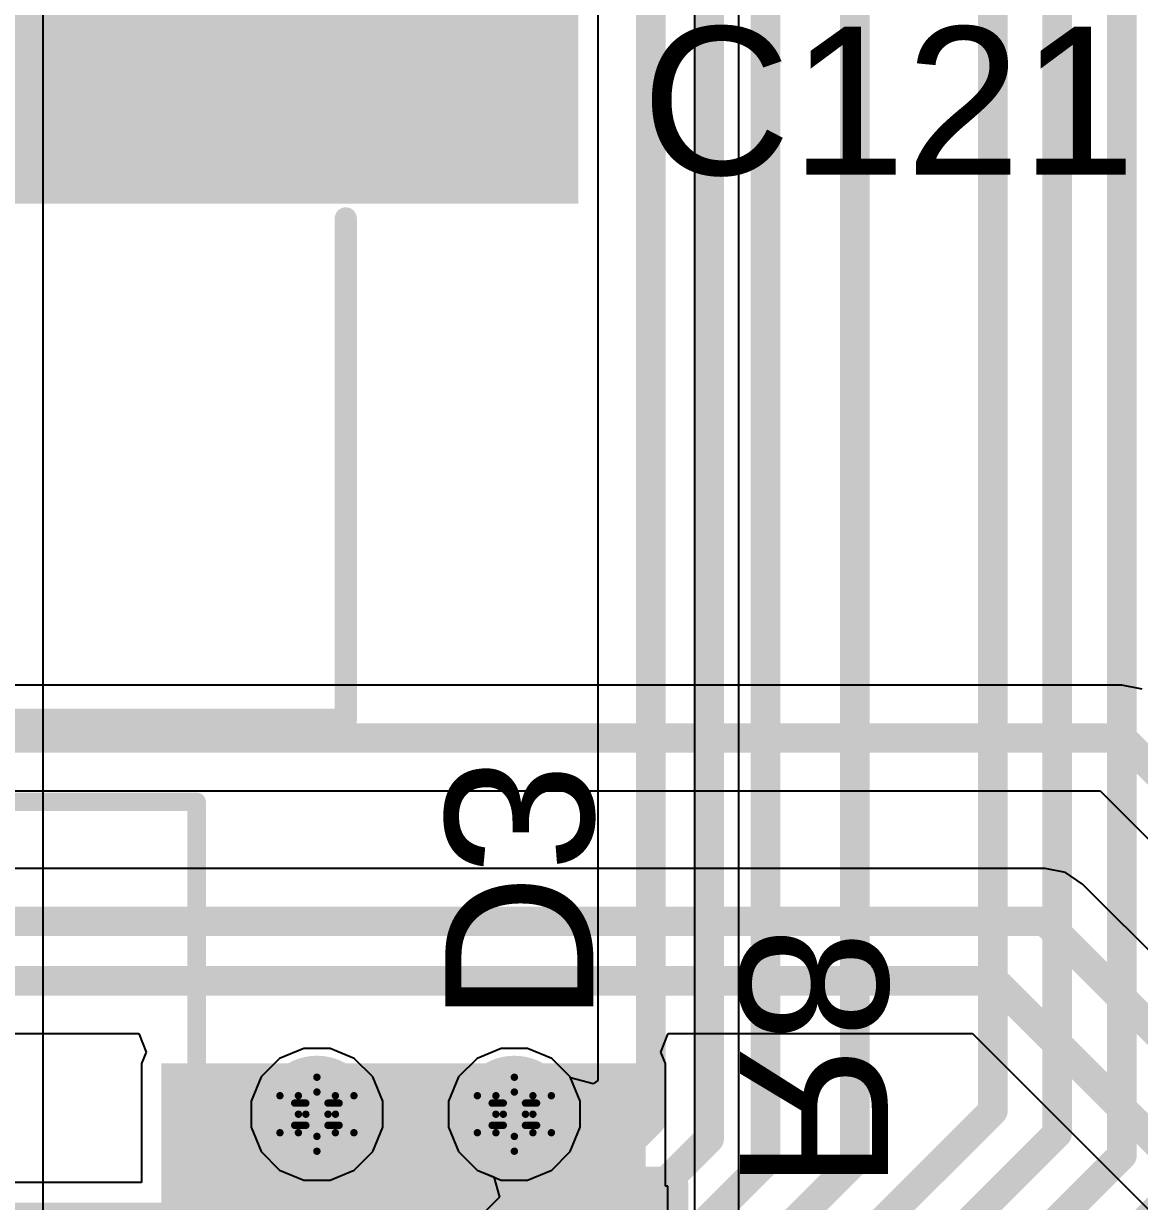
# Model space of a CAD drawing. Header units: inches. Extents: x -2.7 to 10.9, y -2.9 to 7.4.
# Drawn here: x 0.8407 to 1.1423, y -1.4746 to -1.1561 of the extents above; entities that cross this region are included whole.
import ezdxf

# ---------------------------------------------------------------- set-up
doc = ezdxf.new("R2010")
doc.units = ezdxf.units.IN
doc.header["$MEASUREMENT"] = 0
for name, color, linetype in [('Board Outline', 216, 'Continuous'), ('Bottom Layer', 5, 'Continuous'), ('Bottom Overlay', 54, 'Continuous'), ('Bottom Paste', 16, 'Continuous'), ('Bottom Solder', 6, 'Continuous'), ('Drill Drawing', 1, 'Continuous'), ('Layer 2', 16, 'Continuous'), ('Layer 3', 76, 'Continuous'), ('Top Layer', 1, 'Continuous'), ('Top Overlay', 2, 'Continuous'), ('Top Paste', 8, 'Continuous'), ('Top Solder', 216, 'Continuous'), ('Via Holes', 16, 'Continuous')]:
    doc.layers.add(name, color=color, linetype=linetype)
doc.styles.add('Arial', font='', dxfattribs={"height": 0.2})
doc.styles.get('Arial').set_extended_font_data('Arial')

# ---------------------------------------------------------------- blocks, each defined once
blk = doc.blocks.new('VKMD1451K101MV_3')
at = {"layer": 'Top Layer'}
blk.add_hatch(color=1, dxfattribs=at).paths.add_polyline_path([(0.19855, 0.0248), (0.36784, 0.0248), (0.36784, -0.0248), (0.19855, -0.0248)])
at = {"layer": 'Top Paste'}
blk.add_hatch(color=8, dxfattribs=at).paths.add_polyline_path([(0.19855, 0.0248), (0.36784, 0.0248), (0.36784, -0.0248), (0.19855, -0.0248)])
at = {"layer": 'Top Solder'}
blk.add_hatch(color=216, dxfattribs=at).paths.add_polyline_path([(0.19655, 0.0268), (0.36984, 0.0268), (0.36984, -0.0268), (0.19655, -0.0268)])
at = {"layer": 'Top Overlay'}
for points in [[(0.307, -0.16639, 0.006, 0.006, 0), (0.307, -0.0308, 0.006, 0.006, 0)], [(0.04455, -0.16639, 0.006, 0.006, 0), (0.307, -0.16639, 0.006, 0.006, 0)]]:
    blk.add_lwpolyline(points, format="xyseb", dxfattribs=at)
for points in [[(0.3055, -0.0308, 0.003, 0.003, 1), (0.3085, -0.0308, 0.003, 0.003, 1)], [(0.3055, -0.16639, 0.003, 0.003, 1), (0.3085, -0.16639, 0.003, 0.003, 1)], [(0.3055, -0.16639, 0.003, 0.003, 1), (0.3085, -0.16639, 0.003, 0.003, 1)]]:
    blk.add_lwpolyline(points, format="xyseb", close=True, dxfattribs=at)
blk = doc.blocks.new('SOD_123FL_B_267')
at = {"layer": 'Bottom Layer'}
for points in [[(-0.08268, 0.03543), (-0.02992, 0.03543), (-0.02992, -0.03543), (-0.08268, -0.03543)], [(0.02992, 0.03543), (0.08268, 0.03543), (0.08268, -0.03543), (0.02992, -0.03543)]]:
    blk.add_hatch(color=5, dxfattribs=at).paths.add_polyline_path(points)
at = {"layer": 'Bottom Overlay'}
blk.add_hatch(color=54, dxfattribs=at).paths.add_polyline_path([(-0.12791, -0.04594), (-0.08591, -0.04594), (-0.08591, 0.04606), (-0.12791, 0.04606)])
at = {"layer": 'Bottom Paste'}
for points in [[(-0.08268, 0.03543), (-0.02992, 0.03543), (-0.02992, -0.03543), (-0.08268, -0.03543)], [(0.02992, 0.03543), (0.08268, 0.03543), (0.08268, -0.03543), (0.02992, -0.03543)]]:
    blk.add_hatch(color=16, dxfattribs=at).paths.add_polyline_path(points)
at = {"layer": 'Bottom Solder'}
for points in [[(-0.08668, 0.03943), (-0.02592, 0.03943), (-0.02592, -0.03943), (-0.08668, -0.03943)], [(0.02592, 0.03943), (0.08668, 0.03943), (0.08668, -0.03943), (0.02592, -0.03943)]]:
    blk.add_hatch(color=6, dxfattribs=at).paths.add_polyline_path(points)
at = {"layer": 'Bottom Overlay'}
for points in [[(-0.089, 0.042, 0.01, 0.01, 0), (0.089, 0.042, 0.01, 0.01, 0)], [(0.089, 0.042, 0.01, 0.01, 0), (0.089, -0.042, 0.01, 0.01, 0)], [(-0.089, -0.042, 0.01, 0.01, 0), (0.089, -0.042, 0.01, 0.01, 0)]]:
    blk.add_lwpolyline(points, format="xyseb", dxfattribs=at)
for points in [[(-0.0915, 0.042, 0.005, 0.005, 1), (-0.0865, 0.042, 0.005, 0.005, 1)], [(0.0865, 0.042, 0.005, 0.005, 1), (0.0915, 0.042, 0.005, 0.005, 1)], [(0.0865, 0.042, 0.005, 0.005, 1), (0.0915, 0.042, 0.005, 0.005, 1)], [(-0.0915, -0.042, 0.005, 0.005, 1), (-0.0865, -0.042, 0.005, 0.005, 1)], [(0.0865, -0.042, 0.005, 0.005, 1), (0.0915, -0.042, 0.005, 0.005, 1)], [(0.0865, -0.042, 0.005, 0.005, 1), (0.0915, -0.042, 0.005, 0.005, 1)]]:
    blk.add_lwpolyline(points, format="xyseb", close=True, dxfattribs=at)
blk = doc.blocks.new('VMMC0571J150MV_288')
at = {"layer": 'Top Layer'}
for points in [[(-0.15748, -0.01969), (-0.15748, 0.01969), (-0.02756, 0.01969), (-0.02756, -0.01969)], [(0.02756, -0.01969), (0.02756, 0.01969), (0.15748, 0.01969), (0.15748, -0.01969)]]:
    blk.add_hatch(color=1, dxfattribs=at).paths.add_polyline_path(points)
at = {"layer": 'Top Paste'}
for points in [[(-0.15748, -0.01969), (-0.15748, 0.01969), (-0.02756, 0.01969), (-0.02756, -0.01969)], [(0.02756, -0.01969), (0.02756, 0.01969), (0.15748, 0.01969), (0.15748, -0.01969)]]:
    blk.add_hatch(color=8, dxfattribs=at).paths.add_polyline_path(points)
at = {"layer": 'Top Solder'}
for points in [[(-0.16148, -0.02369), (-0.16148, 0.02369), (-0.02356, 0.02369), (-0.02356, -0.02369)], [(0.02356, -0.02369), (0.02356, 0.02369), (0.16148, 0.02369), (0.16148, -0.02369)]]:
    blk.add_hatch(color=216, dxfattribs=at).paths.add_polyline_path(points)
at = {"layer": 'Top Overlay'}
for points in [[(-0.13, 0.097, 0.005, 0.005, 0), (-0.095, 0.132, 0.005, 0.005, 0)], [(-0.095, 0.132, 0.005, 0.005, 0), (0.131, 0.132, 0.005, 0.005, 0)], [(0.131, 0.053, 0.005, 0.005, 0), (0.131, 0.132, 0.005, 0.005, 0)], [(-0.13, 0.064, 0.005, 0.005, 0), (-0.13, 0.097, 0.005, 0.005, 0)], [(-0.14001, 0.04112, 0.005, 0.005, 0), (-0.14001, 0.05293, 0.005, 0.005, 0)], [(-0.14001, 0.02931, 0.005, 0.005, 0), (-0.14001, 0.05293, 0.005, 0.005, 0)], [(-0.15182, 0.04112, 0.005, 0.005, 0), (-0.1282, 0.04112, 0.005, 0.005, 0)], [(0.131, -0.132, 0.005, 0.005, 0), (0.131, -0.053, 0.005, 0.005, 0)], [(-0.13, -0.097, 0.005, 0.005, 0), (-0.13, -0.064, 0.005, 0.005, 0)], [(-0.13, -0.097, 0.005, 0.005, 0), (-0.095, -0.132, 0.005, 0.005, 0)], [(-0.095, -0.132, 0.005, 0.005, 0), (0.131, -0.132, 0.005, 0.005, 0)]]:
    blk.add_lwpolyline(points, format="xyseb", dxfattribs=at)
for points in [[(-0.09625, 0.132, 0.0025, 0.0025, 1), (-0.09375, 0.132, 0.0025, 0.0025, 1)], [(-0.09625, 0.132, 0.0025, 0.0025, 1), (-0.09375, 0.132, 0.0025, 0.0025, 1)], [(0.12975, 0.132, 0.0025, 0.0025, 1), (0.13225, 0.132, 0.0025, 0.0025, 1)], [(0.12975, 0.132, 0.0025, 0.0025, 1), (0.13225, 0.132, 0.0025, 0.0025, 1)], [(-0.13125, 0.097, 0.0025, 0.0025, 1), (-0.12875, 0.097, 0.0025, 0.0025, 1)], [(-0.13125, 0.097, 0.0025, 0.0025, 1), (-0.12875, 0.097, 0.0025, 0.0025, 1)], [(-0.13125, 0.064, 0.0025, 0.0025, 1), (-0.12875, 0.064, 0.0025, 0.0025, 1)], [(-0.14126, 0.05293, 0.0025, 0.0025, 1), (-0.13876, 0.05293, 0.0025, 0.0025, 1)], [(-0.14126, 0.05293, 0.0025, 0.0025, 1), (-0.13876, 0.05293, 0.0025, 0.0025, 1)], [(0.12975, 0.053, 0.0025, 0.0025, 1), (0.13225, 0.053, 0.0025, 0.0025, 1)], [(-0.15307, 0.04112, 0.0025, 0.0025, 1), (-0.15057, 0.04112, 0.0025, 0.0025, 1)], [(-0.14126, 0.04112, 0.0025, 0.0025, 1), (-0.13876, 0.04112, 0.0025, 0.0025, 1)], [(-0.12945, 0.04112, 0.0025, 0.0025, 1), (-0.12695, 0.04112, 0.0025, 0.0025, 1)], [(-0.14126, 0.02931, 0.0025, 0.0025, 1), (-0.13876, 0.02931, 0.0025, 0.0025, 1)], [(0.12975, -0.053, 0.0025, 0.0025, 1), (0.13225, -0.053, 0.0025, 0.0025, 1)], [(-0.13125, -0.064, 0.0025, 0.0025, 1), (-0.12875, -0.064, 0.0025, 0.0025, 1)], [(-0.13125, -0.097, 0.0025, 0.0025, 1), (-0.12875, -0.097, 0.0025, 0.0025, 1)], [(-0.13125, -0.097, 0.0025, 0.0025, 1), (-0.12875, -0.097, 0.0025, 0.0025, 1)], [(-0.09625, -0.132, 0.0025, 0.0025, 1), (-0.09375, -0.132, 0.0025, 0.0025, 1)], [(-0.09625, -0.132, 0.0025, 0.0025, 1), (-0.09375, -0.132, 0.0025, 0.0025, 1)], [(0.12975, -0.132, 0.0025, 0.0025, 1), (0.13225, -0.132, 0.0025, 0.0025, 1)], [(0.12975, -0.132, 0.0025, 0.0025, 1), (0.13225, -0.132, 0.0025, 0.0025, 1)]]:
    blk.add_lwpolyline(points, format="xyseb", close=True, dxfattribs=at)

msp = doc.modelspace()

# ---------------------------------------------------------------- hatches: boundary and pattern name
at = {"layer": 'Bottom Layer'}
msp.add_hatch(color=5, dxfattribs=at).paths.add_polyline_path([(0.87799, -1.5379), (1.0088, -1.5379), (1.0088, -1.43725), (0.87799, -1.43725)])
h = msp.add_hatch(color=5, dxfattribs=at)
edge = h.paths.add_edge_path()
edge.add_arc((0.92, -1.451), 0.01181, 0, 360)
h = msp.add_hatch(color=5, dxfattribs=at)
edge = h.paths.add_edge_path()
edge.add_arc((0.97336, -1.451), 0.01181, 0, 360)
at = {"layer": 'Bottom Solder'}
h = msp.add_hatch(color=6, dxfattribs=at)
edge = h.paths.add_edge_path()
edge.add_arc((0.92, -1.451), 0.01581, 0, 360)
h = msp.add_hatch(color=6, dxfattribs=at)
edge = h.paths.add_edge_path()
edge.add_arc((0.97336, -1.451), 0.01581, 0, 360)
at = {"layer": 'Layer 2'}
h = msp.add_hatch(color=16, dxfattribs=at)
edge = h.paths.add_edge_path()
edge.add_arc((0.92, -1.451), 0.01181, 0, 360)
h = msp.add_hatch(color=16, dxfattribs=at)
edge = h.paths.add_edge_path()
edge.add_arc((0.97336, -1.451), 0.01181, 0, 360)
at = {"layer": 'Layer 3'}
h = msp.add_hatch(color=76, dxfattribs=at)
edge = h.paths.add_edge_path()
edge.add_arc((0.92, -1.451), 0.01181, 0, 360)
h = msp.add_hatch(color=76, dxfattribs=at)
edge = h.paths.add_edge_path()
edge.add_arc((0.97336, -1.451), 0.01181, 0, 360)
at = {"layer": 'Top Layer'}
h = msp.add_hatch(color=1, dxfattribs=at)
edge = h.paths.add_edge_path()
edge.add_arc((0.92, -1.451), 0.01181, 0, 360)
h = msp.add_hatch(color=1, dxfattribs=at)
edge = h.paths.add_edge_path()
edge.add_arc((0.97336, -1.451), 0.01181, 0, 360)
at = {"layer": 'Top Solder'}
h = msp.add_hatch(color=216, dxfattribs=at)
edge = h.paths.add_edge_path()
edge.add_arc((0.92, -1.451), 0.01581, 0, 360)
h = msp.add_hatch(color=216, dxfattribs=at)
edge = h.paths.add_edge_path()
edge.add_arc((0.97336, -1.451), 0.01581, 0, 360)
at = {"layer": 'Via Holes'}
h = msp.add_hatch(color=7, dxfattribs=at)
edge = h.paths.add_edge_path()
edge.add_arc((0.92, -1.451), 0.00591, 0, 360)
h = msp.add_hatch(color=7, dxfattribs=at)
edge = h.paths.add_edge_path()
edge.add_arc((0.97336, -1.451), 0.00591, 0, 360)

# ---------------------------------------------------------------- linework, layer by layer
at = {"layer": 'Board Outline'}
msp.add_lwpolyline([(2.84412, -0.24125, 0.005, 0.005, -0.741893), (-2.49969, -1.37795, 0.005, 0.005, 0)], format="xyseb", dxfattribs=at)
at = {"layer": 'Bottom Layer'}
for p, q in [((1.13754, -1.33501), (0.74419, -1.33501)), ((1.14301, -1.33609), (1.13754, -1.33501)), ((1.13754, -1.33501), (1.13754, -1.33501)), ((0.68165, -1.36356), (1.13163, -1.36356)), ((1.13163, -1.36356), (1.19951, -1.43144)), ((1.1168, -1.38458), (0.67455, -1.38458)), ((1.12226, -1.38566), (1.1168, -1.38458)), ((1.1168, -1.38458), (1.1168, -1.38458)), ((1.12689, -1.38876), (1.12226, -1.38566)), ((1.17419, -1.43606), (1.12689, -1.38876)), ((0.74482, -1.42918), (0.87188, -1.42918)), ((0.87188, -1.42918), (0.87385, -1.43418)), ((1.01293, -1.43418), (1.01491, -1.42918)), ((1.01491, -1.42918), (1.09714, -1.42918)), ((1.09714, -1.42918), (1.14528, -1.47733)), ((0.87385, -1.43418), (0.87258, -1.43725)), ((1.01421, -1.43725), (1.01293, -1.43418)), ((0.87258, -1.43725), (0.87258, -1.46946)), ((1.01421, -1.47049), (1.01421, -1.43725)), ((0.87258, -1.46946), (0.69824, -1.46946)), ((1.0148, -1.47049), (1.01421, -1.47049)), ((1.0148, -1.48247), (1.0148, -1.47049))]:
    msp.add_line(p, q, dxfattribs=at)
for points in [[(0.67574, -1.34928, 0.008, 0.008, 0), (1.13754, -1.34928, 0.008, 0.008, 0)], [(1.13754, -1.34928, 0.008, 0.008, 0), (1.21619, -1.42793, 0.008, 0.008, 0)], [(0.67455, -1.39885, 0.008, 0.008, 0), (1.1168, -1.39885, 0.008, 0.008, 0)], [(1.1168, -1.39885, 0.008, 0.008, 0), (1.16828, -1.45033, 0.008, 0.008, 0)], [(0.68443, -1.41491, 0.008, 0.008, 0), (1.10305, -1.41491, 0.008, 0.008, 0)], [(1.10305, -1.41491, 0.008, 0.008, 0), (1.15538, -1.46724, 0.008, 0.008, 0)]]:
    msp.add_lwpolyline(points, format="xyseb", dxfattribs=at)
for points in [[(1.13554, -1.34928, 0.004, 0.004, 1), (1.13954, -1.34928, 0.004, 0.004, 1)], [(1.13554, -1.34928, 0.004, 0.004, 1), (1.13954, -1.34928, 0.004, 0.004, 1)], [(1.1148, -1.39885, 0.004, 0.004, 1), (1.1188, -1.39885, 0.004, 0.004, 1)], [(1.1148, -1.39885, 0.004, 0.004, 1), (1.1188, -1.39885, 0.004, 0.004, 1)], [(1.10105, -1.41491, 0.004, 0.004, 1), (1.10505, -1.41491, 0.004, 0.004, 1)], [(1.10105, -1.41491, 0.004, 0.004, 1), (1.10505, -1.41491, 0.004, 0.004, 1)]]:
    msp.add_lwpolyline(points, format="xyseb", close=True, dxfattribs=at)
at = {"layer": 'Drill Drawing'}
for points in [[(0.915, -1.446, 0.002, 0.002, 0), (0.92, -1.441, 0.002, 0.002, 0)], [(0.92, -1.441, 0.002, 0.002, 0), (0.925, -1.446, 0.002, 0.002, 0)], [(0.96836, -1.446, 0.002, 0.002, 0), (0.97336, -1.441, 0.002, 0.002, 0)], [(0.97336, -1.441, 0.002, 0.002, 0), (0.97836, -1.446, 0.002, 0.002, 0)], [(0.91, -1.446, 0.002, 0.002, 0), (0.915, -1.451, 0.002, 0.002, 0)], [(0.91, -1.446, 0.002, 0.002, 0), (0.915, -1.446, 0.002, 0.002, 0)], [(0.917, -1.448, 0.002, 0.002, 0), (0.92, -1.445, 0.002, 0.002, 0)], [(0.92, -1.445, 0.002, 0.002, 0), (0.923, -1.448, 0.002, 0.002, 0)], [(0.925, -1.446, 0.002, 0.002, 0), (0.93, -1.446, 0.002, 0.002, 0)], [(0.925, -1.451, 0.002, 0.002, 0), (0.93, -1.446, 0.002, 0.002, 0)], [(0.96336, -1.446, 0.002, 0.002, 0), (0.96836, -1.451, 0.002, 0.002, 0)], [(0.96336, -1.446, 0.002, 0.002, 0), (0.96836, -1.446, 0.002, 0.002, 0)], [(0.97036, -1.448, 0.002, 0.002, 0), (0.97336, -1.445, 0.002, 0.002, 0)], [(0.97336, -1.445, 0.002, 0.002, 0), (0.97636, -1.448, 0.002, 0.002, 0)], [(0.97836, -1.446, 0.002, 0.002, 0), (0.98336, -1.446, 0.002, 0.002, 0)], [(0.97836, -1.451, 0.002, 0.002, 0), (0.98336, -1.446, 0.002, 0.002, 0)], [(0.914, -1.448, 0.002, 0.002, 0), (0.917, -1.451, 0.002, 0.002, 0)], [(0.914, -1.448, 0.002, 0.002, 0), (0.917, -1.448, 0.002, 0.002, 0)], [(0.923, -1.448, 0.002, 0.002, 0), (0.926, -1.448, 0.002, 0.002, 0)], [(0.923, -1.451, 0.002, 0.002, 0), (0.926, -1.448, 0.002, 0.002, 0)], [(0.96736, -1.448, 0.002, 0.002, 0), (0.97036, -1.451, 0.002, 0.002, 0)], [(0.96736, -1.448, 0.002, 0.002, 0), (0.97036, -1.448, 0.002, 0.002, 0)], [(0.97636, -1.448, 0.002, 0.002, 0), (0.97936, -1.448, 0.002, 0.002, 0)], [(0.97636, -1.451, 0.002, 0.002, 0), (0.97936, -1.448, 0.002, 0.002, 0)], [(0.91, -1.456, 0.002, 0.002, 0), (0.915, -1.451, 0.002, 0.002, 0)], [(0.914, -1.454, 0.002, 0.002, 0), (0.917, -1.451, 0.002, 0.002, 0)], [(0.923, -1.451, 0.002, 0.002, 0), (0.926, -1.454, 0.002, 0.002, 0)], [(0.925, -1.451, 0.002, 0.002, 0), (0.93, -1.456, 0.002, 0.002, 0)], [(0.96336, -1.456, 0.002, 0.002, 0), (0.96836, -1.451, 0.002, 0.002, 0)], [(0.96736, -1.454, 0.002, 0.002, 0), (0.97036, -1.451, 0.002, 0.002, 0)], [(0.97636, -1.451, 0.002, 0.002, 0), (0.97936, -1.454, 0.002, 0.002, 0)], [(0.97836, -1.451, 0.002, 0.002, 0), (0.98336, -1.456, 0.002, 0.002, 0)], [(0.91, -1.456, 0.002, 0.002, 0), (0.915, -1.456, 0.002, 0.002, 0)], [(0.914, -1.454, 0.002, 0.002, 0), (0.917, -1.454, 0.002, 0.002, 0)], [(0.915, -1.456, 0.002, 0.002, 0), (0.92, -1.461, 0.002, 0.002, 0)], [(0.917, -1.454, 0.002, 0.002, 0), (0.92, -1.457, 0.002, 0.002, 0)], [(0.92, -1.457, 0.002, 0.002, 0), (0.923, -1.454, 0.002, 0.002, 0)], [(0.92, -1.461, 0.002, 0.002, 0), (0.925, -1.456, 0.002, 0.002, 0)], [(0.923, -1.454, 0.002, 0.002, 0), (0.926, -1.454, 0.002, 0.002, 0)], [(0.925, -1.456, 0.002, 0.002, 0), (0.93, -1.456, 0.002, 0.002, 0)], [(0.96336, -1.456, 0.002, 0.002, 0), (0.96836, -1.456, 0.002, 0.002, 0)], [(0.96736, -1.454, 0.002, 0.002, 0), (0.97036, -1.454, 0.002, 0.002, 0)], [(0.96836, -1.456, 0.002, 0.002, 0), (0.97336, -1.461, 0.002, 0.002, 0)], [(0.97036, -1.454, 0.002, 0.002, 0), (0.97336, -1.457, 0.002, 0.002, 0)], [(0.97336, -1.457, 0.002, 0.002, 0), (0.97636, -1.454, 0.002, 0.002, 0)], [(0.97336, -1.461, 0.002, 0.002, 0), (0.97836, -1.456, 0.002, 0.002, 0)], [(0.97636, -1.454, 0.002, 0.002, 0), (0.97936, -1.454, 0.002, 0.002, 0)], [(0.97836, -1.456, 0.002, 0.002, 0), (0.98336, -1.456, 0.002, 0.002, 0)]]:
    msp.add_lwpolyline(points, format="xyseb", dxfattribs=at)
for points in [[(0.9195, -1.441, 0.001, 0.001, 1), (0.9205, -1.441, 0.001, 0.001, 1)], [(0.9195, -1.441, 0.001, 0.001, 1), (0.9205, -1.441, 0.001, 0.001, 1)], [(0.97286, -1.441, 0.001, 0.001, 1), (0.97386, -1.441, 0.001, 0.001, 1)], [(0.97286, -1.441, 0.001, 0.001, 1), (0.97386, -1.441, 0.001, 0.001, 1)], [(0.9095, -1.446, 0.001, 0.001, 1), (0.9105, -1.446, 0.001, 0.001, 1)], [(0.9095, -1.446, 0.001, 0.001, 1), (0.9105, -1.446, 0.001, 0.001, 1)], [(0.9145, -1.446, 0.001, 0.001, 1), (0.9155, -1.446, 0.001, 0.001, 1)], [(0.9145, -1.446, 0.001, 0.001, 1), (0.9155, -1.446, 0.001, 0.001, 1)], [(0.9195, -1.445, 0.001, 0.001, 1), (0.9205, -1.445, 0.001, 0.001, 1)], [(0.9195, -1.445, 0.001, 0.001, 1), (0.9205, -1.445, 0.001, 0.001, 1)], [(0.9245, -1.446, 0.001, 0.001, 1), (0.9255, -1.446, 0.001, 0.001, 1)], [(0.9245, -1.446, 0.001, 0.001, 1), (0.9255, -1.446, 0.001, 0.001, 1)], [(0.9295, -1.446, 0.001, 0.001, 1), (0.9305, -1.446, 0.001, 0.001, 1)], [(0.9295, -1.446, 0.001, 0.001, 1), (0.9305, -1.446, 0.001, 0.001, 1)], [(0.96286, -1.446, 0.001, 0.001, 1), (0.96386, -1.446, 0.001, 0.001, 1)], [(0.96286, -1.446, 0.001, 0.001, 1), (0.96386, -1.446, 0.001, 0.001, 1)], [(0.96786, -1.446, 0.001, 0.001, 1), (0.96886, -1.446, 0.001, 0.001, 1)], [(0.96786, -1.446, 0.001, 0.001, 1), (0.96886, -1.446, 0.001, 0.001, 1)], [(0.97286, -1.445, 0.001, 0.001, 1), (0.97386, -1.445, 0.001, 0.001, 1)], [(0.97286, -1.445, 0.001, 0.001, 1), (0.97386, -1.445, 0.001, 0.001, 1)], [(0.97786, -1.446, 0.001, 0.001, 1), (0.97886, -1.446, 0.001, 0.001, 1)], [(0.97786, -1.446, 0.001, 0.001, 1), (0.97886, -1.446, 0.001, 0.001, 1)], [(0.98286, -1.446, 0.001, 0.001, 1), (0.98386, -1.446, 0.001, 0.001, 1)], [(0.98286, -1.446, 0.001, 0.001, 1), (0.98386, -1.446, 0.001, 0.001, 1)], [(0.9135, -1.448, 0.001, 0.001, 1), (0.9145, -1.448, 0.001, 0.001, 1)], [(0.9135, -1.448, 0.001, 0.001, 1), (0.9145, -1.448, 0.001, 0.001, 1)], [(0.9165, -1.448, 0.001, 0.001, 1), (0.9175, -1.448, 0.001, 0.001, 1)], [(0.9165, -1.448, 0.001, 0.001, 1), (0.9175, -1.448, 0.001, 0.001, 1)], [(0.9225, -1.448, 0.001, 0.001, 1), (0.9235, -1.448, 0.001, 0.001, 1)], [(0.9225, -1.448, 0.001, 0.001, 1), (0.9235, -1.448, 0.001, 0.001, 1)], [(0.9255, -1.448, 0.001, 0.001, 1), (0.9265, -1.448, 0.001, 0.001, 1)], [(0.9255, -1.448, 0.001, 0.001, 1), (0.9265, -1.448, 0.001, 0.001, 1)], [(0.96686, -1.448, 0.001, 0.001, 1), (0.96786, -1.448, 0.001, 0.001, 1)], [(0.96686, -1.448, 0.001, 0.001, 1), (0.96786, -1.448, 0.001, 0.001, 1)], [(0.96986, -1.448, 0.001, 0.001, 1), (0.97086, -1.448, 0.001, 0.001, 1)], [(0.96986, -1.448, 0.001, 0.001, 1), (0.97086, -1.448, 0.001, 0.001, 1)], [(0.97586, -1.448, 0.001, 0.001, 1), (0.97686, -1.448, 0.001, 0.001, 1)], [(0.97586, -1.448, 0.001, 0.001, 1), (0.97686, -1.448, 0.001, 0.001, 1)], [(0.97886, -1.448, 0.001, 0.001, 1), (0.97986, -1.448, 0.001, 0.001, 1)], [(0.97886, -1.448, 0.001, 0.001, 1), (0.97986, -1.448, 0.001, 0.001, 1)], [(0.9145, -1.451, 0.001, 0.001, 1), (0.9155, -1.451, 0.001, 0.001, 1)], [(0.9145, -1.451, 0.001, 0.001, 1), (0.9155, -1.451, 0.001, 0.001, 1)], [(0.9165, -1.451, 0.001, 0.001, 1), (0.9175, -1.451, 0.001, 0.001, 1)], [(0.9165, -1.451, 0.001, 0.001, 1), (0.9175, -1.451, 0.001, 0.001, 1)], [(0.9225, -1.451, 0.001, 0.001, 1), (0.9235, -1.451, 0.001, 0.001, 1)], [(0.9225, -1.451, 0.001, 0.001, 1), (0.9235, -1.451, 0.001, 0.001, 1)], [(0.9245, -1.451, 0.001, 0.001, 1), (0.9255, -1.451, 0.001, 0.001, 1)], [(0.9245, -1.451, 0.001, 0.001, 1), (0.9255, -1.451, 0.001, 0.001, 1)], [(0.96786, -1.451, 0.001, 0.001, 1), (0.96886, -1.451, 0.001, 0.001, 1)], [(0.96786, -1.451, 0.001, 0.001, 1), (0.96886, -1.451, 0.001, 0.001, 1)], [(0.96986, -1.451, 0.001, 0.001, 1), (0.97086, -1.451, 0.001, 0.001, 1)], [(0.96986, -1.451, 0.001, 0.001, 1), (0.97086, -1.451, 0.001, 0.001, 1)], [(0.97586, -1.451, 0.001, 0.001, 1), (0.97686, -1.451, 0.001, 0.001, 1)], [(0.97586, -1.451, 0.001, 0.001, 1), (0.97686, -1.451, 0.001, 0.001, 1)], [(0.97786, -1.451, 0.001, 0.001, 1), (0.97886, -1.451, 0.001, 0.001, 1)], [(0.97786, -1.451, 0.001, 0.001, 1), (0.97886, -1.451, 0.001, 0.001, 1)], [(0.9095, -1.456, 0.001, 0.001, 1), (0.9105, -1.456, 0.001, 0.001, 1)], [(0.9095, -1.456, 0.001, 0.001, 1), (0.9105, -1.456, 0.001, 0.001, 1)], [(0.9135, -1.454, 0.001, 0.001, 1), (0.9145, -1.454, 0.001, 0.001, 1)], [(0.9135, -1.454, 0.001, 0.001, 1), (0.9145, -1.454, 0.001, 0.001, 1)], [(0.9145, -1.456, 0.001, 0.001, 1), (0.9155, -1.456, 0.001, 0.001, 1)], [(0.9145, -1.456, 0.001, 0.001, 1), (0.9155, -1.456, 0.001, 0.001, 1)], [(0.9165, -1.454, 0.001, 0.001, 1), (0.9175, -1.454, 0.001, 0.001, 1)], [(0.9165, -1.454, 0.001, 0.001, 1), (0.9175, -1.454, 0.001, 0.001, 1)], [(0.9225, -1.454, 0.001, 0.001, 1), (0.9235, -1.454, 0.001, 0.001, 1)], [(0.9225, -1.454, 0.001, 0.001, 1), (0.9235, -1.454, 0.001, 0.001, 1)], [(0.9245, -1.456, 0.001, 0.001, 1), (0.9255, -1.456, 0.001, 0.001, 1)], [(0.9245, -1.456, 0.001, 0.001, 1), (0.9255, -1.456, 0.001, 0.001, 1)], [(0.9255, -1.454, 0.001, 0.001, 1), (0.9265, -1.454, 0.001, 0.001, 1)], [(0.9255, -1.454, 0.001, 0.001, 1), (0.9265, -1.454, 0.001, 0.001, 1)], [(0.9295, -1.456, 0.001, 0.001, 1), (0.9305, -1.456, 0.001, 0.001, 1)], [(0.9295, -1.456, 0.001, 0.001, 1), (0.9305, -1.456, 0.001, 0.001, 1)], [(0.96286, -1.456, 0.001, 0.001, 1), (0.96386, -1.456, 0.001, 0.001, 1)], [(0.96286, -1.456, 0.001, 0.001, 1), (0.96386, -1.456, 0.001, 0.001, 1)], [(0.96686, -1.454, 0.001, 0.001, 1), (0.96786, -1.454, 0.001, 0.001, 1)], [(0.96686, -1.454, 0.001, 0.001, 1), (0.96786, -1.454, 0.001, 0.001, 1)], [(0.96786, -1.456, 0.001, 0.001, 1), (0.96886, -1.456, 0.001, 0.001, 1)], [(0.96786, -1.456, 0.001, 0.001, 1), (0.96886, -1.456, 0.001, 0.001, 1)], [(0.96986, -1.454, 0.001, 0.001, 1), (0.97086, -1.454, 0.001, 0.001, 1)], [(0.96986, -1.454, 0.001, 0.001, 1), (0.97086, -1.454, 0.001, 0.001, 1)], [(0.97586, -1.454, 0.001, 0.001, 1), (0.97686, -1.454, 0.001, 0.001, 1)], [(0.97586, -1.454, 0.001, 0.001, 1), (0.97686, -1.454, 0.001, 0.001, 1)], [(0.97786, -1.456, 0.001, 0.001, 1), (0.97886, -1.456, 0.001, 0.001, 1)], [(0.97786, -1.456, 0.001, 0.001, 1), (0.97886, -1.456, 0.001, 0.001, 1)], [(0.97886, -1.454, 0.001, 0.001, 1), (0.97986, -1.454, 0.001, 0.001, 1)], [(0.97886, -1.454, 0.001, 0.001, 1), (0.97986, -1.454, 0.001, 0.001, 1)], [(0.98286, -1.456, 0.001, 0.001, 1), (0.98386, -1.456, 0.001, 0.001, 1)], [(0.98286, -1.456, 0.001, 0.001, 1), (0.98386, -1.456, 0.001, 0.001, 1)], [(0.9195, -1.457, 0.001, 0.001, 1), (0.9205, -1.457, 0.001, 0.001, 1)], [(0.9195, -1.457, 0.001, 0.001, 1), (0.9205, -1.457, 0.001, 0.001, 1)], [(0.97286, -1.457, 0.001, 0.001, 1), (0.97386, -1.457, 0.001, 0.001, 1)], [(0.97286, -1.457, 0.001, 0.001, 1), (0.97386, -1.457, 0.001, 0.001, 1)], [(0.9195, -1.461, 0.001, 0.001, 1), (0.9205, -1.461, 0.001, 0.001, 1)], [(0.9195, -1.461, 0.001, 0.001, 1), (0.9205, -1.461, 0.001, 0.001, 1)], [(0.97286, -1.461, 0.001, 0.001, 1), (0.97386, -1.461, 0.001, 0.001, 1)], [(0.97286, -1.461, 0.001, 0.001, 1), (0.97386, -1.461, 0.001, 0.001, 1)]]:
    msp.add_lwpolyline(points, format="xyseb", close=True, dxfattribs=at)
at = {"layer": 'Layer 2'}
for p, q in [((0.90991, -1.4359), (0.9049, -1.44091)), ((0.91646, -1.43319), (0.90991, -1.4359)), ((0.92354, -1.43319), (0.91646, -1.43319)), ((0.93009, -1.4359), (0.92354, -1.43319)), ((0.9351, -1.44091), (0.93009, -1.4359)), ((0.96327, -1.4359), (0.95826, -1.44091)), ((0.96982, -1.43319), (0.96327, -1.4359)), ((0.97691, -1.43319), (0.96982, -1.43319)), ((0.98345, -1.4359), (0.97691, -1.43319)), ((0.98846, -1.44091), (0.98345, -1.4359)), ((0.9049, -1.44091), (0.90219, -1.44746)), ((0.93781, -1.44746), (0.9351, -1.44091)), ((0.95826, -1.44091), (0.95555, -1.44746)), ((0.99117, -1.44746), (0.98846, -1.44091)), ((0.90219, -1.44746), (0.90219, -1.45454)), ((0.93781, -1.45454), (0.93781, -1.44746)), ((0.95555, -1.44746), (0.95555, -1.45454)), ((0.99117, -1.45454), (0.99117, -1.44746)), ((0.90219, -1.45454), (0.9049, -1.46109)), ((0.9351, -1.46109), (0.93781, -1.45454)), ((0.95555, -1.45454), (0.95826, -1.46109)), ((0.98846, -1.46109), (0.99117, -1.45454)), ((0.9049, -1.46109), (0.90991, -1.4661)), ((0.93009, -1.4661), (0.9351, -1.46109)), ((0.95826, -1.46109), (0.96327, -1.4661)), ((0.98345, -1.4661), (0.98846, -1.46109)), ((0.90991, -1.4661), (0.91646, -1.46881)), ((0.92354, -1.46881), (0.93009, -1.4661)), ((0.96327, -1.4661), (0.96982, -1.46881)), ((0.97691, -1.46881), (0.98345, -1.4661)), ((0.91646, -1.46881), (0.92354, -1.46881)), ((0.96982, -1.46881), (0.97691, -1.46881))]:
    msp.add_line(p, q, dxfattribs=at)
at = {"layer": 'Layer 3'}
for p, q in [((1.034, -1.5798), (1.034, 0.086)), ((0.846, -1.76), (0.846, -0.21039)), ((1.022, -1.08049), (1.022, -1.59))]:
    msp.add_line(p, q, dxfattribs=at)
at = {"layer": 'Top Layer'}
for p, q in [((0.99593, -1.13222), (0.99593, -1.44185)), ((0.90991, -1.4359), (0.9049, -1.44091)), ((0.91646, -1.43319), (0.90991, -1.4359)), ((0.92354, -1.43319), (0.91646, -1.43319)), ((0.93009, -1.4359), (0.92354, -1.43319)), ((0.9351, -1.44091), (0.93009, -1.4359)), ((0.96327, -1.4359), (0.95826, -1.44091)), ((0.96982, -1.43319), (0.96327, -1.4359)), ((0.97691, -1.43319), (0.96982, -1.43319)), ((0.98345, -1.4359), (0.97691, -1.43319)), ((0.98846, -1.44091), (0.98345, -1.4359)), ((0.9049, -1.44091), (0.90219, -1.44746)), ((0.93781, -1.44746), (0.9351, -1.44091)), ((0.95826, -1.44091), (0.95555, -1.44746)), ((0.98855, -1.44113), (0.98846, -1.44091)), ((0.99466, -1.4428), (0.98855, -1.44113)), ((0.99593, -1.44185), (0.99466, -1.4428)), ((0.90219, -1.44746), (0.90219, -1.45454)), ((0.93781, -1.45454), (0.93781, -1.44746)), ((0.95555, -1.44746), (0.95555, -1.45454)), ((0.90219, -1.45454), (0.9049, -1.46109)), ((0.9351, -1.46109), (0.93781, -1.45454)), ((0.95555, -1.45454), (0.95826, -1.46109)), ((0.9049, -1.46109), (0.90991, -1.4661)), ((0.93009, -1.4661), (0.9351, -1.46109)), ((0.95826, -1.46109), (0.96327, -1.4661)), ((0.90991, -1.4661), (0.91646, -1.46881)), ((0.92354, -1.46881), (0.93009, -1.4661)), ((0.96327, -1.4661), (0.96778, -1.46796)), ((0.96778, -1.46796), (0.96938, -1.47343)), ((0.91646, -1.46881), (0.92354, -1.46881)), ((0.96938, -1.47343), (0.79751, -1.6453))]:
    msp.add_line(p, q, dxfattribs=at)
for points in [[(1.13755, -1.46212, 0.008, 0.008, 0), (1.13755, 0.38569, 0.008, 0.008, 0)], [(1.12004, -1.45623, 0.008, 0.008, 0), (1.12004, 0.36307, 0.008, 0.008, 0)], [(1.10268, -1.45009, 0.008, 0.008, 0), (1.10268, 0.3164, 0.008, 0.008, 0)], [(1.026, -1.45762, 0.008, 0.008, 0), (1.026, -1.04415, 0.008, 0.008, 0)], [(1.04121, -1.46388, 0.008, 0.008, 0), (1.04121, -1.05154, 0.008, 0.008, 0)], [(1.06533, -1.46373, 0.008, 0.008, 0), (1.06533, -1.07495, 0.008, 0.008, 0)], [(1.01021, -1.45279, 0.008, 0.008, 0), (1.01021, -1.12631, 0.008, 0.008, 0)], [(0.80342, -1.65958, 0.008, 0.008, 0), (1.01021, -1.45279, 0.008, 0.008, 0)], [(0.83657, -1.7162, 0.008, 0.008, 0), (1.10268, -1.45009, 0.008, 0.008, 0)], [(0.80989, -1.67373, 0.008, 0.008, 0), (1.026, -1.45762, 0.008, 0.008, 0)], [(0.84601, -1.73026, 0.008, 0.008, 0), (1.12004, -1.45623, 0.008, 0.008, 0)], [(0.85567, -1.74399, 0.008, 0.008, 0), (1.13755, -1.46212, 0.008, 0.008, 0)], [(0.81733, -1.68776, 0.008, 0.008, 0), (1.04121, -1.46388, 0.008, 0.008, 0)], [(0.82708, -1.70198, 0.008, 0.008, 0), (1.06533, -1.46373, 0.008, 0.008, 0)], [(0.69936, -1.9243, 0.008, 0.008, 0), (1.15693, -1.46673, 0.008, 0.008, 0)]]:
    msp.add_lwpolyline(points, format="xyseb", dxfattribs=at)
for points in [[(1.00821, -1.45279, 0.004, 0.004, 1), (1.01221, -1.45279, 0.004, 0.004, 1)], [(1.00821, -1.45279, 0.004, 0.004, 1), (1.01221, -1.45279, 0.004, 0.004, 1)], [(1.10068, -1.45009, 0.004, 0.004, 1), (1.10468, -1.45009, 0.004, 0.004, 1)], [(1.10068, -1.45009, 0.004, 0.004, 1), (1.10468, -1.45009, 0.004, 0.004, 1)], [(1.024, -1.45762, 0.004, 0.004, 1), (1.028, -1.45762, 0.004, 0.004, 1)], [(1.024, -1.45762, 0.004, 0.004, 1), (1.028, -1.45762, 0.004, 0.004, 1)], [(1.11804, -1.45623, 0.004, 0.004, 1), (1.12204, -1.45623, 0.004, 0.004, 1)], [(1.11804, -1.45623, 0.004, 0.004, 1), (1.12204, -1.45623, 0.004, 0.004, 1)], [(1.13555, -1.46212, 0.004, 0.004, 1), (1.13955, -1.46212, 0.004, 0.004, 1)], [(1.13555, -1.46212, 0.004, 0.004, 1), (1.13955, -1.46212, 0.004, 0.004, 1)], [(1.03921, -1.46388, 0.004, 0.004, 1), (1.04321, -1.46388, 0.004, 0.004, 1)], [(1.03921, -1.46388, 0.004, 0.004, 1), (1.04321, -1.46388, 0.004, 0.004, 1)], [(1.06333, -1.46373, 0.004, 0.004, 1), (1.06733, -1.46373, 0.004, 0.004, 1)], [(1.06333, -1.46373, 0.004, 0.004, 1), (1.06733, -1.46373, 0.004, 0.004, 1)]]:
    msp.add_lwpolyline(points, format="xyseb", close=True, dxfattribs=at)

# ---------------------------------------------------------------- block references
for name, p in [('VKMD1451K101MV_3', (0.6208, -1.178)), ('VMMC0571J150MV_288', (0.7565, -1.49856))]:
    msp.add_blockref(name, p)
at = {"rotation": 90}
msp.add_blockref('SOD_123FL_B_267', (0.97336, -1.55916), dxfattribs=at)

# ---------------------------------------------------------------- texts
at = {"layer": 'Bottom Overlay', "style": 'Arial', "text_generation_flag": 2}
for s, p in [('D3', (0.95472, -1.42645)), ('R8', (1.03431, -1.47177))]:
    msp.add_text(s, height=0.04, rotation=270, dxfattribs=at).set_placement(p)
at = {"layer": 'Top Overlay', "style": 'Arial'}
msp.add_text('C121', height=0.04, dxfattribs=at).set_placement((1.00769, -1.19699))

doc.saveas('drawing.dxf')
